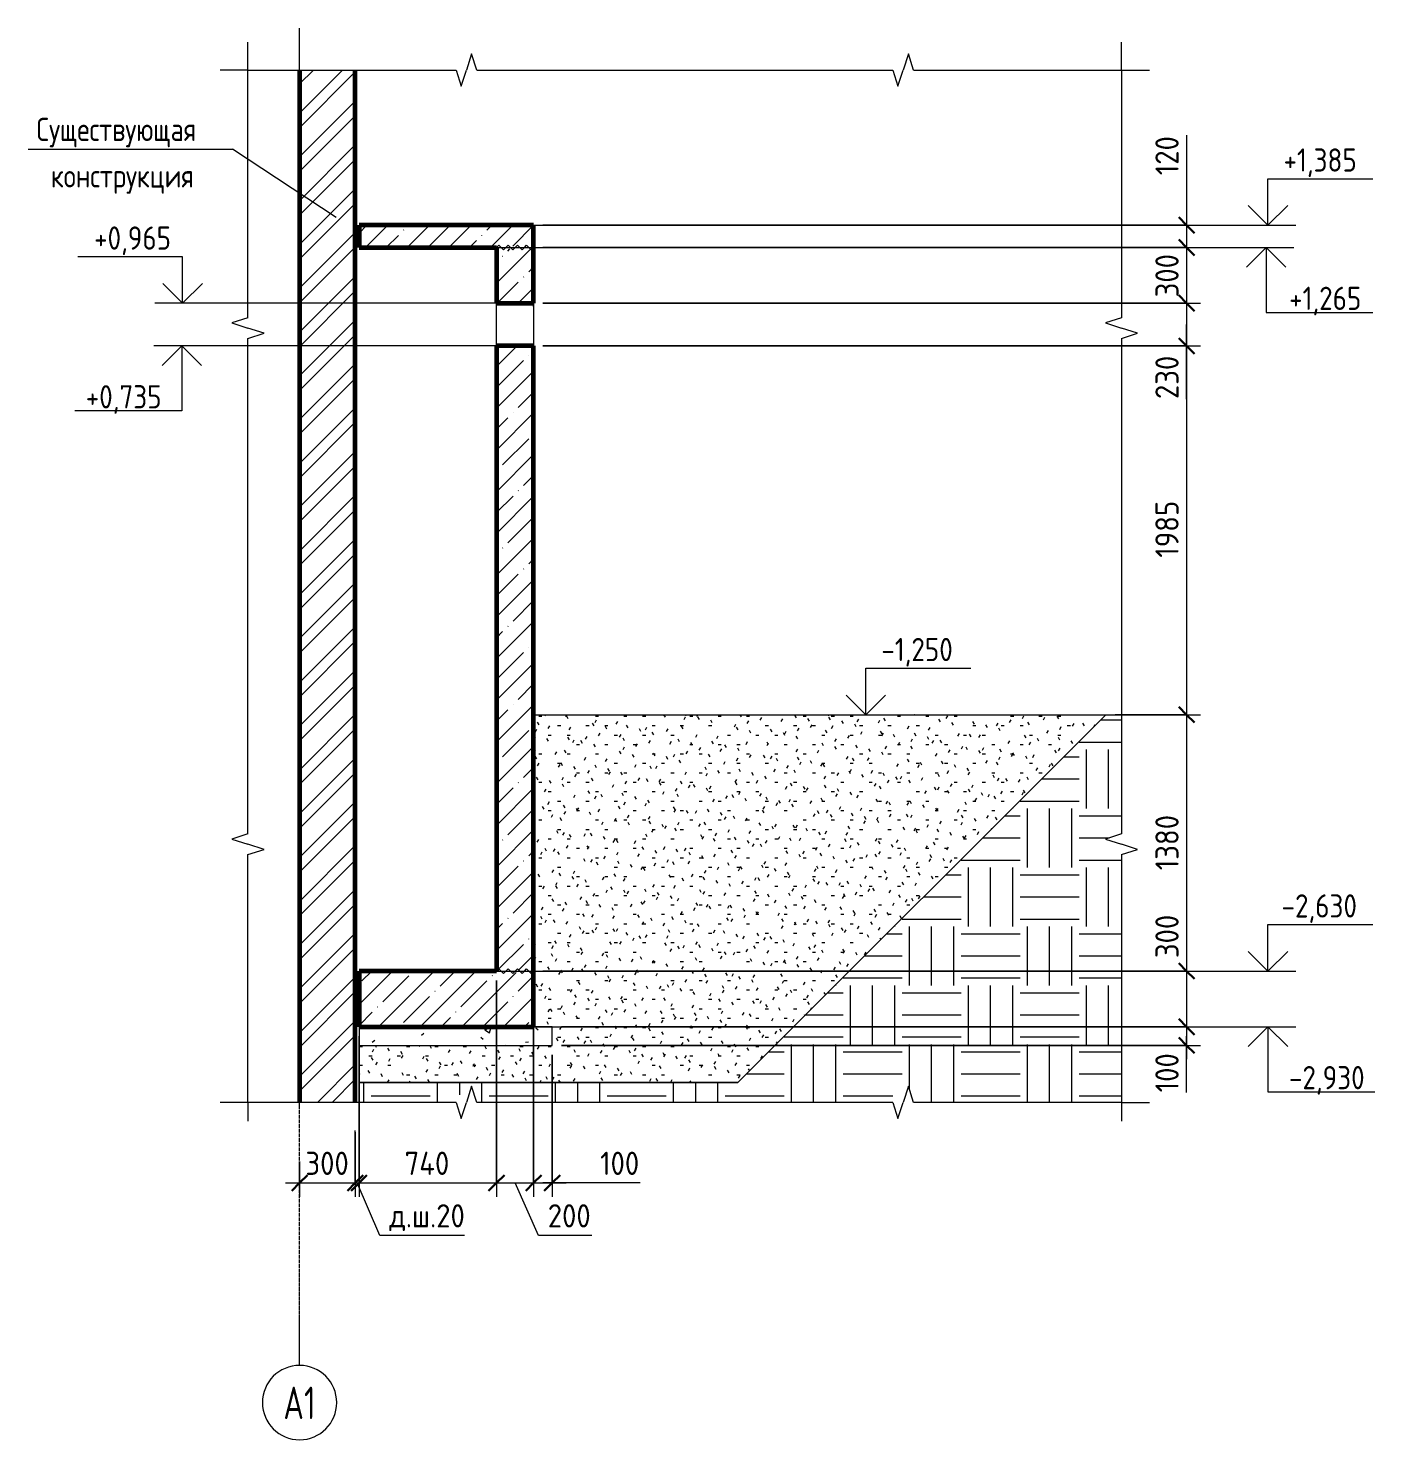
# Model space of a CAD drawing. Header units: millimetres. Extents: x 30199 to 69236, y -5153 to 33423.
# Drawn here: x 45434 to 52683, y -5153 to 2445 of the extents above; entities that cross this region are included whole.
import ezdxf

# ---------------------------------------------------------------- set-up
doc = ezdxf.new("R2010")
doc.units = ezdxf.units.MM
doc.linetypes.add('02 Штрихпунктирная _20 мм_', pattern=[25, 20, -2.5, 0, -2.5])
for name, color, linetype, lineweight in [('AA_Dim', 7, 'Continuous', 9), ('AA_Dim-50', 7, 'Continuous', 9), ('AA_Linii', 7, 'Continuous', 9), ('AA_Oformlenie', 7, 'Continuous', 9), ('AA_Vinoska', 7, 'Continuous', 9), ('AA_Visotnaya otmetka', 7, 'Continuous', 9), ('AF_Okno', 7, 'Continuous', 20), ('AF_Perekritie', 7, 'Continuous', 60), ('AF_Perekritie_Опалубка', 253, 'Continuous', 20), ('AF_Pokritie', 7, 'Continuous', 9), ('AF_Stena', 7, 'Continuous', 60), ('AF_Stena_Опалубка', 253, 'Continuous', 20), ('KR_Fundament', 7, 'Continuous', 20), ('Оси', 7, 'Continuous', 9)]:
    doc.layers.add(name, color=color, linetype=linetype, lineweight=lineweight)
doc.styles.add('GOST Common_1', font='GOST Common.ttf', dxfattribs={"width": 0.85, "height": 125})
doc.styles.add('ISOCPEUR_5', font='isocpeur.ttf', dxfattribs={"width": 0.7, "height": 175})
doc.styles.add('ISOCPEUR_6', font='isocpeur.ttf', dxfattribs={"width": 0.85, "height": 125})
doc.styles.add('ISOCPEUR_7', font='isocpeur.ttf', dxfattribs={"width": 0.9, "height": 125})
doc.dimstyles.new('00_Точн_3_знака__прозр__2', dxfattribs={"dimscale": 304.8, "dimtxt": 124.497647, "dimasz": 0.278871, "dimexe": 0.246063, "dimexo": 0.164042, "dimgap": 0.016404, "dimtad": 1, "dimdec": 3, "dimrnd": 0.001, "dimdsep": 46, "dimtxsty": 'ISOCPEUR_7', "dimblk1": 'OBLIQUE', "dimblk2": 'OBLIQUE', "dimsah": 1, "dimcen": 0.09, "dimdle": 0.246063, "dimazin": 0, "dimtfac": 1, "dimtdec": 4, "dimtix": 1, "dimtmove": 1, "dimatfit": 3, "dimfxl": 1, "dimtvp": 1, "dimtolj": 1, "dimtzin": 0, "dimlwd": 18, "dimlwe": 18, "dimarcsym": 2})
doc.dimstyles.new('00_Точн_3_знака__прозр__3', dxfattribs={"dimscale": 304.8, "dimtxt": 124.497647, "dimasz": 0.278871, "dimexe": 0.246063, "dimexo": 0.164042, "dimgap": 0.016404, "dimtad": 1, "dimdec": 3, "dimrnd": 0.001, "dimdsep": 46, "dimtxsty": 'ISOCPEUR_7', "dimblk1": 'OBLIQUE', "dimblk2": 'OBLIQUE', "dimsah": 1, "dimcen": 0.09, "dimdle": 0.246063, "dimazin": 0, "dimtfac": 1, "dimtdec": 4, "dimtix": 1, "dimtmove": 0, "dimatfit": 3, "dimfxl": 1, "dimtvp": 1, "dimtolj": 1, "dimtzin": 0, "dimlwd": 18, "dimlwe": 18, "dimarcsym": 2})
pattern_1 = [(45, (49503.14, 825), (-112.253, 112.253), []), (45, (49615.39, 825), (-112.253, 112.253), [198.438, -39.688, 1.676, -38.011])]

# ---------------------------------------------------------------- blocks, each defined once
blk = doc.blocks.new('231_Отверстие прямоугольное в стене _Окно_Стена_ - Отверстие прямоугольное с обрамлением-4175905-2-2 Опалубка')
at = {"layer": 'AF_Okno', "lineweight": 9}
for p, q in [((32205, 919), (32205, 934.6)), ((32205, 735), (32205, 919)), ((32405, 947.2), (32405, 965))]:
    blk.add_line(p, q, dxfattribs=at)
blk = doc.blocks.new('Последовательность узлов - 3мм масшт20 маскировка-904226-2-2 Опалубка')
at = {"layer": 'AA_Oformlenie'}
for p, q in [((32205, 1265), (32217.5, 1277.5)), ((32217.5, 1277.5), (32242.5, 1252.5)), ((32255, 1265), (32242.5, 1252.5)), ((32255, 1265), (32267.5, 1277.5)), ((32267.5, 1277.5), (32292.5, 1252.5)), ((32305, 1265), (32292.5, 1252.5)), ((32305, 1265), (32317.5, 1277.5)), ((32317.5, 1277.5), (32342.5, 1252.5)), ((32355, 1265), (32342.5, 1252.5)), ((32355, 1265), (32367.5, 1277.5)), ((32367.5, 1277.5), (32392.5, 1252.5)), ((32405, 1265), (32392.5, 1252.5))]:
    blk.add_line(p, q, dxfattribs=at)
blk = doc.blocks.new('011_Прямоугольник обрыва _ЭлУзла_ - 011_Прямоугольник обрыва _ЭлУзла_-4161159-2-2 Опалубка')
at = {"layer": 'AA_Oformlenie'}
for p, q in [((30867.3, 887.1), (30867.3, 2220)), ((30867.3, 2220), (31987.8, 2220)), ((32099.2, 2220), (34338.9, 2220)), ((34450.3, 2220), (35569.5, 2220)), ((35569.5, 2220), (35569.5, 887.1)), ((30867.3, -1891.4), (30867.3, 775.8)), ((35569.5, 775.8), (35569.5, -1891.4)), ((30867.3, -3337), (30867.3, -2002.7)), ((35569.5, -2002.7), (35569.5, -3337)), ((31987.8, -3337), (30867.3, -3337)), ((34338.9, -3337), (32099.2, -3337)), ((35569.5, -3337), (34450.3, -3337))]:
    blk.add_line(p, q, dxfattribs=at)
blk = doc.blocks.new('Ось сетки - d_4мм-2765513-2-2 Опалубка')
at = {"layer": 'Оси'}
for start, end in [(0, 180), (0, 180), (180, 360), (180, 360)]:
    blk.add_arc((31145, -4952.8), 200, start, end, dxfattribs=at)
blk = doc.blocks.new('DIMBLOCK34-2-2 Опалубка')
at = {"layer": 'AA_Dim-50', "lineweight": 18}
for p, q in [((51670.1, 1869.6), (51670.1, 1604.2)), ((51670.1, 1604.2), (51670.1, 1325)), ((51670.1, 1460), (51670.1, 1265)), ((48204.8, 1385), (51745.1, 1385)), ((51670.1, 1385), (48204.8, 1385)), ((48204.8, 1265), (51745.1, 1265)), ((51670.1, 1265), (48204.8, 1265))]:
    blk.add_line(p, q, dxfattribs=at)
at = {"layer": 'AA_Dim-50', "lineweight": 30}
for p, q in [((51670.1, 1385), (51627.6, 1427.5)), ((51670.1, 1385), (51712.6, 1342.5)), ((51670.1, 1265), (51627.6, 1307.5)), ((51670.1, 1265), (51712.6, 1222.5))]:
    blk.add_line(p, q, dxfattribs=at)
at = {"layer": 'AA_Dim-50', "color": 0, "lineweight": 18, "insert": (51501.8, 1654.2), "char_height": 125, "width": 258.572, "attachment_point": 1, "rotation": 90, "line_spacing_factor": 1.149209, "style": 'ISOCPEUR_7'}
blk.add_mtext('120', dxfattribs=at)
blk = doc.blocks.new('_Oblique')
at = {"color": 0, "linetype": 'ByBlock', "lineweight": -2}
blk.add_line((-0.5, -0.5), (0.5, 0.5), dxfattribs=at)
blk = doc.blocks.new('DIMBLOCK35-2-2 Опалубка')
at = {"layer": 'AA_Dim-50', "lineweight": 30}
for p, q in [((51670.1, 1265), (51627.6, 1307.5)), ((51670.1, 1265), (51712.6, 1222.5)), ((51670.1, 965), (51627.6, 1007.5)), ((51670.1, 965), (51712.6, 922.5))]:
    blk.add_line(p, q, dxfattribs=at)
at = {"layer": 'AA_Dim-50', "lineweight": 18}
for p, q in [((48204.8, 1265), (51745.1, 1265)), ((51670.1, 1265), (48204.8, 1265)), ((51670.1, 1265), (51670.1, 965)), ((48204.8, 965), (51745.1, 965)), ((51670.1, 965), (48204.8, 965))]:
    blk.add_line(p, q, dxfattribs=at)
at = {"layer": 'AA_Dim-50', "color": 0, "lineweight": 18, "insert": (51501.8, 996.5), "char_height": 125, "width": 284.429, "attachment_point": 1, "rotation": 90, "line_spacing_factor": 1.149209, "style": 'ISOCPEUR_7'}
blk.add_mtext('300', dxfattribs=at)
blk = doc.blocks.new('DIMBLOCK36-2-2 Опалубка')
at = {"layer": 'AA_Dim-50', "lineweight": 30}
for p, q in [((51670.1, 965), (51627.6, 1007.5)), ((51670.1, 965), (51712.6, 922.5)), ((51670.1, 735), (51627.6, 777.5)), ((51670.1, 735), (51712.6, 692.5))]:
    blk.add_line(p, q, dxfattribs=at)
at = {"layer": 'AA_Dim-50', "lineweight": 18}
for p, q in [((48204.8, 965), (51745.1, 965)), ((51670.1, 965), (48204.8, 965)), ((51670.1, 965), (51670.1, 735)), ((51670.1, 736.3), (51670.1, 850)), ((48204.8, 735), (51745.1, 735)), ((51670.1, 735), (48204.8, 735)), ((51670.1, 449.2), (51670.1, 736.3))]:
    blk.add_line(p, q, dxfattribs=at)
at = {"layer": 'AA_Dim-50', "color": 0, "lineweight": 18, "insert": (51501.8, 449.2), "char_height": 125, "width": 284.429, "attachment_point": 1, "rotation": 90, "line_spacing_factor": 1.149209, "style": 'ISOCPEUR_7'}
blk.add_mtext('230', dxfattribs=at)
blk = doc.blocks.new('DIMBLOCK37-2-2 Опалубка')
at = {"layer": 'AA_Dim-50', "lineweight": 30}
for p, q in [((51670.1, 735), (51627.6, 777.5)), ((51670.1, 735), (51712.6, 692.5)), ((51670.1, -1250), (51627.6, -1207.5)), ((51670.1, -1250), (51712.6, -1292.5))]:
    blk.add_line(p, q, dxfattribs=at)
at = {"layer": 'AA_Dim-50', "lineweight": 18}
for p, q in [((48204.8, 735), (51745.1, 735)), ((51670.1, 735), (48204.8, 735)), ((51670.1, 735), (51670.1, -1250)), ((51284.8, -1250), (51745.1, -1250)), ((51670.1, -1250), (51284.8, -1250))]:
    blk.add_line(p, q, dxfattribs=at)
at = {"layer": 'AA_Dim-50', "color": 0, "lineweight": 18, "insert": (51501.8, -404.7), "char_height": 125, "width": 353.382, "attachment_point": 1, "rotation": 90, "line_spacing_factor": 1.149209, "style": 'ISOCPEUR_7'}
blk.add_mtext('1985', dxfattribs=at)
blk = doc.blocks.new('DIMBLOCK38-2-2 Опалубка')
at = {"layer": 'AA_Dim-50', "lineweight": 30}
for p, q in [((51670.1, -1250), (51627.6, -1207.5)), ((51670.1, -1250), (51712.6, -1292.5)), ((51670.1, -2630), (51627.6, -2587.5)), ((51670.1, -2630), (51712.6, -2672.5))]:
    blk.add_line(p, q, dxfattribs=at)
at = {"layer": 'AA_Dim-50', "lineweight": 18}
for p, q in [((51284.8, -1250), (51745.1, -1250)), ((51670.1, -1250), (51284.8, -1250)), ((51670.1, -1250), (51670.1, -2630)), ((48204.8, -2630), (51745.1, -2630)), ((51670.1, -2630), (48204.8, -2630))]:
    blk.add_line(p, q, dxfattribs=at)
at = {"layer": 'AA_Dim-50', "color": 0, "lineweight": 18, "insert": (51501.8, -2087.2), "char_height": 125, "width": 353.382, "attachment_point": 1, "rotation": 90, "line_spacing_factor": 1.149209, "style": 'ISOCPEUR_7'}
blk.add_mtext('1380', dxfattribs=at)
blk = doc.blocks.new('DIMBLOCK39-2-2 Опалубка')
at = {"layer": 'AA_Dim-50', "lineweight": 18}
for p, q in [((51670.1, -2323.2), (51670.1, -2610.2)), ((48204.8, -2630), (51745.1, -2630)), ((51670.1, -2630), (48204.8, -2630)), ((51670.1, -2610.2), (51670.1, -2780)), ((51670.1, -2630), (51670.1, -2930)), ((48304.8, -2930), (51745.1, -2930)), ((51670.1, -2930), (48304.8, -2930))]:
    blk.add_line(p, q, dxfattribs=at)
at = {"layer": 'AA_Dim-50', "lineweight": 30}
for p, q in [((51670.1, -2630), (51627.6, -2587.5)), ((51670.1, -2630), (51712.6, -2672.5)), ((51670.1, -2930), (51627.6, -2887.5)), ((51670.1, -2930), (51712.6, -2972.5))]:
    blk.add_line(p, q, dxfattribs=at)
at = {"layer": 'AA_Dim-50', "color": 0, "lineweight": 18, "insert": (51501.8, -2560.2), "char_height": 125, "width": 284.429, "attachment_point": 1, "rotation": 90, "line_spacing_factor": 1.149209, "style": 'ISOCPEUR_7'}
blk.add_mtext('300', dxfattribs=at)
blk = doc.blocks.new('DIMBLOCK40-2-2 Опалубка')
at = {"layer": 'AA_Dim-50', "lineweight": 18}
for p, q in [((48304.8, -2930), (51745.1, -2930)), ((51670.1, -2930), (48304.8, -2930)), ((51670.1, -2930), (51670.1, -3105)), ((48304.8, -3030), (51745.1, -3030)), ((51670.1, -3030), (48304.8, -3030)), ((51670.1, -3017.2), (51670.1, -2980)), ((51670.1, -3282.7), (51670.1, -3017.2))]:
    blk.add_line(p, q, dxfattribs=at)
at = {"layer": 'AA_Dim-50', "lineweight": 30}
for p, q in [((51670.1, -2930), (51627.6, -2887.5)), ((51670.1, -2930), (51712.6, -2972.5)), ((51670.1, -3030), (51627.6, -2987.5)), ((51670.1, -3030), (51712.6, -3072.5))]:
    blk.add_line(p, q, dxfattribs=at)
at = {"layer": 'AA_Dim-50', "color": 0, "lineweight": 18, "insert": (51501.8, -3282.7), "char_height": 125, "width": 258.572, "attachment_point": 1, "rotation": 90, "line_spacing_factor": 1.149209, "style": 'ISOCPEUR_7'}
blk.add_mtext('100', dxfattribs=at)
blk = doc.blocks.new('010_Текст с выноской - Текст 2 строки-4027658-2-2 Опалубка')
at = {"layer": 'AA_Vinoska'}
blk.add_line((29684.3, 1794), (30784.3, 1794), dxfattribs=at)
blk = doc.blocks.new('DIMBLOCK41-2-2 Опалубка')
at = {"layer": 'AA_Dim-50', "lineweight": 18}
for p, q in [((47194.8, -3770.6), (47194.8, -3487.6)), ((47194.8, -3497.5), (47194.8, -3845.6)), ((46894.8, -3654.8), (46894.8, -3845.6)), ((46894.8, -3770.6), (46894.8, -3654.8)), ((46819.8, -3770.6), (47194.8, -3770.6))]:
    blk.add_line(p, q, dxfattribs=at)
at = {"layer": 'AA_Dim-50', "lineweight": 30}
for p, q in [((46894.8, -3770.6), (46852.3, -3813.1)), ((46894.8, -3770.6), (46937.3, -3728.1)), ((47194.8, -3770.6), (47152.3, -3813.1)), ((47194.8, -3770.6), (47237.3, -3728.1))]:
    blk.add_line(p, q, dxfattribs=at)
at = {"layer": 'AA_Dim-50', "color": 0, "lineweight": 18, "insert": (46926.2, -3602.3), "char_height": 125, "width": 284.429, "attachment_point": 1, "line_spacing_factor": 1.149209, "style": 'ISOCPEUR_7'}
blk.add_mtext('300', dxfattribs=at)
blk = doc.blocks.new('DIMBLOCK42-2-2 Опалубка')
at = {"layer": 'AA_Dim-50', "lineweight": 18}
for p, q in [((47214.8, -2980), (47214.8, -3845.6)), ((47214.8, -3770.6), (47214.8, -2980)), ((47194.8, -3770.6), (47194.8, -3487.6)), ((47194.8, -3497.5), (47194.8, -3845.6)), ((47194.8, -3770.6), (47214.8, -3770.6)), ((47327.3, -4053.2), (47204.8, -3770.6)), ((47781.9, -4053.2), (47327.3, -4053.2))]:
    blk.add_line(p, q, dxfattribs=at)
at = {"layer": 'AA_Dim-50', "lineweight": 30}
for p, q in [((47194.8, -3770.6), (47152.3, -3813.1)), ((47214.8, -3770.6), (47172.3, -3813.1)), ((47194.8, -3770.6), (47237.3, -3728.1)), ((47214.8, -3770.6), (47257.3, -3728.1))]:
    blk.add_line(p, q, dxfattribs=at)
at = {"layer": 'AA_Dim-50', "color": 0, "lineweight": 18, "insert": (47377.3, -3884.9), "char_height": 125, "width": 485.541, "attachment_point": 1, "line_spacing_factor": 1.149209, "style": 'ISOCPEUR_7'}
blk.add_mtext('д.ш.20', dxfattribs=at)
blk = doc.blocks.new('DIMBLOCK43-2-2 Опалубка')
at = {"layer": 'AA_Dim-50', "lineweight": 18}
for p, q in [((47954.8, -2680), (47954.8, -3845.6)), ((47954.8, -3770.6), (47954.8, -2680)), ((47214.8, -2980), (47214.8, -3845.6)), ((47214.8, -3770.6), (47214.8, -2980)), ((47214.8, -3770.6), (47954.8, -3770.6))]:
    blk.add_line(p, q, dxfattribs=at)
at = {"layer": 'AA_Dim-50', "lineweight": 30}
for p, q in [((47214.8, -3770.6), (47172.3, -3813.1)), ((47214.8, -3770.6), (47257.3, -3728.1)), ((47954.8, -3770.6), (47912.3, -3813.1)), ((47954.8, -3770.6), (47997.3, -3728.1))]:
    blk.add_line(p, q, dxfattribs=at)
at = {"layer": 'AA_Dim-50', "color": 0, "lineweight": 18, "insert": (47460.3, -3602.3), "char_height": 125, "width": 298.794, "attachment_point": 1, "line_spacing_factor": 1.149209, "style": 'ISOCPEUR_7'}
blk.add_mtext('740', dxfattribs=at)
blk = doc.blocks.new('DIMBLOCK44-2-2 Опалубка')
at = {"layer": 'AA_Dim-50', "lineweight": 18}
for p, q in [((47954.8, -2680), (47954.8, -3845.6)), ((47954.8, -3770.6), (47954.8, -2680)), ((48154.8, -2680), (48154.8, -3845.6)), ((48154.8, -3770.6), (48154.8, -2680)), ((47954.8, -3770.6), (48154.8, -3770.6)), ((48180.9, -4053.2), (48054.8, -3770.6)), ((48468, -4053.2), (48180.9, -4053.2))]:
    blk.add_line(p, q, dxfattribs=at)
at = {"layer": 'AA_Dim-50', "lineweight": 30}
for p, q in [((47954.8, -3770.6), (47912.3, -3813.1)), ((47954.8, -3770.6), (47997.3, -3728.1)), ((48154.8, -3770.6), (48112.3, -3813.1)), ((48154.8, -3770.6), (48197.3, -3728.1))]:
    blk.add_line(p, q, dxfattribs=at)
at = {"layer": 'AA_Dim-50', "color": 0, "lineweight": 18, "insert": (48230.9, -3884.9), "char_height": 125, "width": 284.429, "attachment_point": 1, "line_spacing_factor": 1.149209, "style": 'ISOCPEUR_7'}
blk.add_mtext('200', dxfattribs=at)
blk = doc.blocks.new('DIMBLOCK45-2-2 Опалубка')
at = {"layer": 'AA_Dim-50', "lineweight": 18}
for p, q in [((48154.8, -2680), (48154.8, -3845.6)), ((48154.8, -3770.6), (48154.8, -2680)), ((48254.8, -3080), (48254.8, -3845.6)), ((48254.8, -3770.6), (48254.8, -3080)), ((48154.8, -3770.6), (48329.8, -3770.6)), ((48462.6, -3770.6), (48204.8, -3770.6)), ((48728, -3770.6), (48462.6, -3770.6))]:
    blk.add_line(p, q, dxfattribs=at)
at = {"layer": 'AA_Dim-50', "lineweight": 30}
for p, q in [((48154.8, -3770.6), (48112.3, -3813.1)), ((48154.8, -3770.6), (48197.3, -3728.1)), ((48254.8, -3770.6), (48212.3, -3813.1)), ((48254.8, -3770.6), (48297.3, -3728.1))]:
    blk.add_line(p, q, dxfattribs=at)
at = {"layer": 'AA_Dim-50', "color": 0, "lineweight": 18, "insert": (48512.6, -3602.3), "char_height": 125, "width": 258.572, "attachment_point": 1, "line_spacing_factor": 1.149209, "style": 'ISOCPEUR_7'}
blk.add_mtext('100', dxfattribs=at)
blk = doc.blocks.new('Высотные отметки - Стрелка вниз высокая-400290-2-2 Опалубка')
at = {"layer": 'AA_Vinoska'}
for p, q in [((36208, -2930), (36508, -2930)), ((36358, -2930), (36251.9, -3036.1)), ((36358, -2930), (36358, -3280)), ((36358, -2930), (36464.1, -3036.1)), ((36358, -3280), (36933, -3280))]:
    blk.add_line(p, q, dxfattribs=at)
blk = doc.blocks.new('Высотные отметки - Стрелка вверх-400292-2-2 Опалубка')
at = {"layer": 'AA_Vinoska'}
for p, q in [((36358, -2380), (36923, -2380)), ((36358, -2630), (36358, -2380)), ((36358, -2630), (36251.9, -2523.9)), ((36358, -2630), (36464.1, -2523.9)), ((36208, -2630), (36508, -2630))]:
    blk.add_line(p, q, dxfattribs=at)

msp = doc.modelspace()

# ---------------------------------------------------------------- hatches: boundary and pattern name
at = {"layer": 'AA_Oformlenie'}
h = msp.add_hatch(dxfattribs=at)
h.set_pattern_fill('FP_10', color=250, style=0, pattern_type=2)
h.set_pattern_definition([(0, (49503.135, 825), (203.2, 50.8), [16.764, -135.636, 16.764, -135.636, -812.8]), (0, (49503.135, 825), (203.2, 50.8), [-304.8, 16.764, -288.036, 16.764, -135.636, -355.6]), (0, (49503.135, 825), (203.2, 50.8), [-762, 16.764, -84.836, 16.764, -237.236]), (120, (49579.335, 850.4), (-145.5941, 150.57636), [16.764, -135.636, 16.764, -135.636, -812.8]), (120, (49579.335, 850.4), (-145.5941, 150.57636), [-304.8, 16.764, -288.036, 16.764, -135.636, -355.6]), (120, (49579.335, 850.4), (-145.5941, 150.57636), [-762, 16.764, -84.836, 16.764, -237.236]), (240, (49604.735, 952), (-57.6059, -201.37636), [16.764, -135.636, 16.764, -135.636, -812.8]), (240, (49604.735, 952), (-57.6059, -201.37636), [-304.8, 16.764, -288.036, 16.764, -135.636, -355.6]), (240, (49604.735, 952), (-57.6059, -201.37636), [-762, 16.764, -84.836, 16.764, -237.236])])
h.paths.add_polyline_path([(47554.7565, -3230), (49254.7565, -3230), (51234.7565, -1250), (48154.7452, -1250), (48154.7452, -2930), (48254.7452, -2930), (48254.7452, -3030), (47214.7452, -3030), (47214.7565, -3230)])
h = msp.add_hatch(dxfattribs=at)
h.set_pattern_fill('FP_11', color=250, style=0, pattern_type=2)
h.set_pattern_definition([(0, (49503.14, 825), (317.5, 317.5), [317.5, -317.5]), (0, (49503.14, 944.06), (317.5, 317.5), [317.5, -317.5]), (0, (49503.14, 1063.12), (317.5, 317.5), [317.5, -317.5]), (90, (49542.82, 1102.8), (-317.5, 317.5), [317.5, -317.5]), (90, (49661.9, 1102.8), (-317.5, 317.5), [317.5, -317.5]), (90, (49780.95, 1102.8), (-317.5, 317.5), [317.5, -317.5])])
h.paths.add_polyline_path([(48937.2169, -3336.9508), (50088.7011, -3336.9508), (50088.7011, -3296.7953), (50143.7011, -3296.7953), (50143.7011, -3336.9508), (50171.8554, -3250.3006), (50200.0097, -3336.9508), (51319.2507, -3336.9508), (51319.2507, -2002.7131), (51279.0953, -2002.7131), (51279.0953, -1947.7131), (51319.2507, -1947.7131), (51232.6006, -1919.5588), (51319.2507, -1891.4044), (51319.2507, -1250), (51234.7565, -1250), (49254.7565, -3230), (47214.7565, -3230), (47214.7565, -3336.9508), (47737.6017, -3336.9508), (47737.6017, -3296.7953), (47792.6017, -3296.7953), (47792.6017, -3336.9508), (47820.7561, -3250.3006), (47848.9104, -3336.9508)])
at = {"layer": 'AF_Perekritie', "lineweight": 9}
h = msp.add_hatch(dxfattribs=at)
h.set_pattern_fill('FP_7', color=256, style=0, pattern_type=2)
h.set_pattern_definition(pattern_1)
h.paths.add_polyline_path([(48154.7562, 1265), (48154.7452, 1385), (47214.7562, 1385), (47214.7562, 1265), (47954.7452, 1265), (47954.7452, 1273), (48154.7452, 1273), (48154.7452, 1265)])
h = msp.add_hatch(dxfattribs=at)
h.set_pattern_fill('FP_7', color=256, style=0, pattern_type=2)
h.set_pattern_definition(pattern_1)
h.paths.add_polyline_path([(48154.7562, -2930), (48154.7452, -2638), (47954.7452, -2638), (47954.7452, -2630), (47214.7562, -2630), (47214.7562, -2930), (48154.7452, -2930)])
at = {"layer": 'AF_Pokritie'}
h = msp.add_hatch(dxfattribs=at)
h.set_pattern_fill('FP_9', color=256, style=0, pattern_type=2)
h.set_pattern_definition([(50, (49503.14, 825), (364.368, -31.878), [38.1, -419.1]), (355, (49503.14, 825), (-70.486, 382.113), [30.48, -335.28]), (100.451, (49533.5, 822.34), (293.885, 350.233), [32.38, -356.18]), (46.184, (49503.14, 926.6), (542.16, -84.086), [57.15, -628.65]), (96.636, (49548.3, 919.6), (474.805, 494.855), [48.57, -534.27]), (351.184, (49503.14, 926.6), (474.81, 494.85), [45.72, -502.92]), (21, (49553.94, 901.2), (303.228, -204.53), [38.1, -419.1]), (326, (49553.94, 901.2), (123.604, 368.376), [30.48, -335.28]), (71.451, (49579.2, 884.16), (426.834, 163.843), [32.38, -356.18]), (37.5, (49503.14, 825), (6.1766, 169.11), [16.764, -314.452, 16.764, -323.596, -336.55]), (37.5, (49503.14, 825), (6.1766, 169.11), [-671.576, 16.764, -319.786]), (7.5, (49503.14, 825), (133.639, 200.3615), [16.764, -177.292, 16.764, -306.832, -128.27]), (7.5, (49503.14, 825), (133.639, 200.3615), [-517.652, 16.764, -111.506]), (327.5, (49389.85, 825), (271.182, -11.4584), [16.764, -110.236, 16.764, -379.476, -525.78]), (327.5, (49389.85, 825), (271.182, -11.4584), [-523.24, 16.764, -509.016]), (317.5, (49339.05, 825), (296.259, 50.853), [16.764, -148.336, 16.764, -246.38, -373.38]), (317.5, (49339.05, 825), (296.259, 50.853), [-428.244, 16.764, -356.616])])
h.paths.add_polyline_path([(48254.7452, -3030), (48254.7562, -3029.9979), (48254.7452, -2930), (47214.7562, -2930), (47214.7562, -3030), (48154.7452, -3030)])
at = {"layer": 'AF_Stena', "lineweight": 9}
h = msp.add_hatch(dxfattribs=at)
h.set_pattern_fill('FP_8', color=256, style=0, pattern_type=2)
h.set_pattern_definition([(45, (49503.14, 825), (-117.8655, 117.8655), []), (45, (49581.71, 825), (-117.866, 117.866), [])])
h.paths.add_polyline_path([(47194.7562, -3336.9508), (47194.7562, 2220), (46894.7562, 2220), (46894.7562, -3336.9508)])
h = msp.add_hatch(dxfattribs=at)
h.set_pattern_fill('FP_7', color=256, style=0, pattern_type=2)
h.set_pattern_definition(pattern_1)
h.paths.add_polyline_path([(48154.7452, -2630), (48154.7562, -2630), (48154.7562, 734.9996), (47954.7562, 734.9996), (47955.2317, -2622), (48154.7452, -2622)])
h.paths.add_polyline_path([(48154.7452, 964.9996), (48154.7562, 964.9996), (48154.7452, 1257), (47954.7562, 1257), (47954.7562, 964.9996), (48104.7452, 964.9996)])

# ---------------------------------------------------------------- linework, layer by layer
at = {"layer": 'AA_Linii'}
for p, q in [((48154.7452, -2930), (48154.7452, -1250)), ((48154.7452, -1250), (51234.7565, -1250)), ((51234.7565, -1250), (49254.7565, -3230)), ((49254.7565, -3230), (51234.7565, -1250)), ((51234.7565, -1250), (51319.2507, -1250)), ((48254.7452, -2930), (48154.7452, -2930)), ((48254.7452, -3030), (48254.7452, -2930)), ((47214.7452, -3230), (47214.7452, -3030)), ((47214.7452, -3030), (48254.7452, -3030)), ((49254.7565, -3230), (47214.7452, -3230)), ((47214.7565, -3336.9508), (47214.7565, -3230)), ((47214.7565, -3230), (47554.7565, -3230)), ((47554.7565, -3230), (49254.7565, -3230))]:
    msp.add_line(p, q, dxfattribs=at)
at = {"layer": 'AA_Vinoska'}
for p, q in [((46617.0521, 2220), (46617.0521, 2370)), ((51319.2507, 2220), (51319.2507, 2370)), ((47820.7561, 2306.6501), (47792.6017, 2220)), ((47848.9104, 2220), (47820.7561, 2306.6501)), ((50171.8554, 2306.6501), (50143.7011, 2220)), ((50200.0097, 2220), (50171.8554, 2306.6501)), ((46617.0521, 2220), (46467.0521, 2220)), ((47737.6017, 2220), (47765.1017, 2133.3975)), ((47765.1017, 2133.3975), (47792.6017, 2220)), ((50088.7011, 2220), (50116.2011, 2133.3975)), ((50116.2011, 2133.3975), (50143.7011, 2220)), ((51319.2507, 2220), (51469.2507, 2220)), ((47091.5646, 1426.8015), (46534.0907, 1794.0381)), ((46617.0521, 887.071), (46530.4019, 858.9166)), ((46530.4019, 858.9166), (46617.0521, 830.7623)), ((51319.2507, 887.071), (51232.6006, 858.9166)), ((51232.6006, 858.9166), (51319.2507, 830.7623)), ((46703.6546, 803.2623), (46617.0521, 830.7623)), ((46617.0521, 775.7623), (46703.6546, 803.2623)), ((51405.8533, 803.2623), (51319.2507, 830.7623)), ((51319.2507, 775.7623), (51405.8533, 803.2623)), ((46617.0521, -1891.4044), (46530.4019, -1919.5588)), ((51319.2507, -1891.4044), (51232.6006, -1919.5588)), ((46530.4019, -1919.5588), (46617.0521, -1947.7131)), ((46703.6546, -1975.2131), (46617.0521, -1947.7131)), ((46617.0521, -2002.7131), (46703.6546, -1975.2131)), ((51232.6006, -1919.5588), (51319.2507, -1947.7131)), ((51405.8533, -1975.2131), (51319.2507, -1947.7131)), ((51319.2507, -2002.7131), (51405.8533, -1975.2131)), ((47820.7561, -3250.3006), (47792.6017, -3336.9508)), ((47848.9104, -3336.9508), (47820.7561, -3250.3006)), ((50171.8554, -3250.3006), (50143.7011, -3336.9508)), ((50200.0097, -3336.9508), (50171.8554, -3250.3006)), ((46617.0521, -3336.9508), (46467.0521, -3336.9508)), ((46617.0521, -3336.9508), (46617.0521, -3438.0682)), ((47737.6017, -3336.9508), (47765.1017, -3423.5533)), ((47765.1017, -3423.5533), (47792.6017, -3336.9508)), ((50088.7011, -3336.9508), (50116.2011, -3423.5533)), ((50116.2011, -3423.5533), (50143.7011, -3336.9508)), ((51319.2507, -3336.9508), (51469.2507, -3336.9508)), ((51319.2507, -3336.9508), (51319.2507, -3438.0682))]:
    msp.add_line(p, q, dxfattribs=at)
at = {"layer": 'AA_Visotnaya otmetka'}
for p, q in [((47792.9302, 1385), (52107.7511, 1385)), ((47792.9302, 1385), (47792.9302, 1385)), ((47585.2046, 1265), (52097.7397, 1265)), ((47585.2046, 1265), (47585.2046, 1265)), ((48055.471, 964.9996), (46265.4246, 964.9996)), ((48055.471, 964.9996), (48055.471, 964.9996)), ((48090.8674, 734.9996), (46260.368, 734.9996)), ((48090.8674, 734.9996), (48090.8674, 734.9996)), ((49751.1724, -1250), (49942.6185, -1250)), ((49751.1724, -1250), (49751.1724, -1250)), ((47490.5438, -2630), (52107.7511, -2630)), ((47490.5438, -2630), (47490.5438, -2630)), ((47606.8463, -2930), (52107.7511, -2930)), ((47606.8463, -2930), (47606.8463, -2930))]:
    msp.add_line(p, q, dxfattribs=at)
at = {"layer": 'AF_Perekritie_Опалубка', "lineweight": 60}
for p, q in [((48154.7562, 1385), (47214.7562, 1385)), ((47214.7562, 1385), (47214.7562, 1265)), ((48154.7562, 1265), (48154.7562, 1385)), ((47214.7562, 1265), (47954.7452, 1265))]:
    msp.add_line(p, q, dxfattribs=at)
at = {"layer": 'AF_Pokritie', "lineweight": 20}
for p, q in [((48254.7452, -2930), (47214.7562, -2930)), ((47214.7562, -2930), (47214.7562, -3030)), ((48254.7562, -3030), (48254.7562, -2930)), ((47214.7562, -3030), (48254.7452, -3030))]:
    msp.add_line(p, q, dxfattribs=at)
at = {"layer": 'AF_Stena_Опалубка', "lineweight": 60}
for p, q in [((46894.7562, 2220), (46894.7562, -3336.9508)), ((47194.7562, -3336.9508), (47194.7562, 2220)), ((47954.7562, 1265), (47954.7562, 964.9996)), ((48154.7562, 964.9996), (48154.7562, 1265)), ((47954.7562, 964.9996), (48154.7562, 964.9996)), ((48154.7562, 734.9996), (47954.7562, 734.9996)), ((47954.7562, 734.9996), (47954.7562, -2630)), ((48154.7562, -2630), (48154.7562, 734.9996))]:
    msp.add_line(p, q, dxfattribs=at)
at = {"layer": 'AF_Stena_Опалубка'}
for p, q in [((47954.7562, 734.9996), (47954.7562, 964.9996)), ((48154.7562, 964.9996), (48154.7562, 734.9996))]:
    msp.add_line(p, q, dxfattribs=at)
at = {"layer": 'KR_Fundament', "lineweight": 60}
for p, q in [((47954.7452, -2630), (47214.7562, -2630)), ((47214.7562, -2630), (47214.7562, -2930)), ((48154.7562, -2930), (48154.7562, -2630)), ((47214.7562, -2930), (48154.7562, -2930))]:
    msp.add_line(p, q, dxfattribs=at)
at = {"layer": 'Оси'}
for p, q in [((46894.7565, 2195.2175), (46894.7565, 2445.2175)), ((46894.7565, -4752.849), (46894.7565, -4502.849))]:
    msp.add_line(p, q, dxfattribs=at)
at = {"layer": 'Оси', "linetype": '02 Штрихпунктирная _20 мм_'}
msp.add_line((46894.7565, -4502.849), (46894.7565, 2195.2175), dxfattribs=at)

# ---------------------------------------------------------------- block references
at = {"layer": 'AA_Oformlenie'}
for name, p in [('011_Прямоугольник обрыва _ЭлУзла_ - 011_Прямоугольник обрыва _ЭлУзла_-4161159-2-2 Опалубка', (15749.7565, 0)), ('Последовательность узлов - 3мм масшт20 маскировка-904226-2-2 Опалубка', (15749.7565, 0)), ('Последовательность узлов - 3мм масшт20 маскировка-904226-2-2 Опалубка', (15749.7565, -3895))]:
    msp.add_blockref(name, p, dxfattribs=at)
at = {"layer": 'AA_Vinoska'}
for name in ['010_Текст с выноской - Текст 2 строки-4027658-2-2 Опалубка', 'Высотные отметки - Стрелка вверх-400292-2-2 Опалубка', 'Высотные отметки - Стрелка вниз высокая-400290-2-2 Опалубка']:
    msp.add_blockref(name, (15749.7565, 0), dxfattribs=at)
at = {"layer": 'AA_Visotnaya otmetka'}
for name, p in [('Высотные отметки - Стрелка вверх-400292-2-2 Опалубка', (15749.7565, 4015)), ('Высотные отметки - Стрелка вниз высокая-400290-2-2 Опалубка', (15739.7451, 4195)), ('Высотные отметки - Стрелка вверх-400292-2-2 Опалубка', (13584.6239, 1380))]:
    msp.add_blockref(name, p, dxfattribs=at)
at = {"layer": 'AA_Visotnaya otmetka', "extrusion": (0, 0, -1)}
for name, p in [('Высотные отметки - Стрелка вверх-400292-2-2 Опалубка', (-82623.4192, 3594.9996)), ('Высотные отметки - Стрелка вниз высокая-400290-2-2 Опалубка', (-82618.3626, 3664.9996))]:
    msp.add_blockref(name, p, dxfattribs=at)
at = {"layer": 'AF_Okno', "lineweight": 9}
msp.add_blockref('231_Отверстие прямоугольное в стене _Окно_Стена_ - Отверстие прямоугольное с обрамлением-4175905-2-2 Опалубка', (15749.7565, 0), dxfattribs=at)
at = {"layer": 'Оси'}
msp.add_blockref('Ось сетки - d_4мм-2765513-2-2 Опалубка', (15749.7565, 0), dxfattribs=at)

# ---------------------------------------------------------------- texts
at = {"layer": 'AA_Vinoska', "char_height": 125, "attachment_point": 1, "style": 'GOST Common_1'}
for s, insert, width in [('Существующая', (45478.5673, 1963.1534), 1219.767531), ('конструкция', (45555.9173, 1713.1534), 1032.373078)]:
    msp.add_mtext(s, dxfattribs=dict(at, insert=insert, width=width))
at = {"layer": 'AA_Visotnaya otmetka', "char_height": 125, "attachment_point": 1, "line_spacing_factor": 1.149209, "style": 'ISOCPEUR_6'}
for s, insert, width in [('+1,385', (52191.6597, 1798.307), 458.61918), ('+0,965', (45788.7517, 1378.3066), 484.01503), ('+1,265', (52221.6483, 1053.8884), 458.61918), ('+0,735', (45743.6951, 523.888), 484.01503), ('-1,250', (50026.5271, -836.693), 458.61918), ('-2,630', (52181.0781, -2216.693), 484.01503), ('-2,930', (52221.0781, -3141.1116), 484.01503)]:
    msp.add_mtext(s, dxfattribs=dict(at, insert=insert, width=width))
at = {"layer": 'Оси', "char_height": 175, "attachment_point": 1, "style": 'ISOCPEUR_5'}
for s, insert, width in [('\\fISOCPEUR|b0|i0|c204|p34|;\\W.7;А', (46807.8911, -4866.676), 134.6835), ('\\fISOCPEUR|b0|i0|c204|p34|;\\W.7;1', (46919.0161, -4866.676), 75.759469)]:
    msp.add_mtext(s, dxfattribs=dict(at, insert=insert, width=width))

# ---------------------------------------------------------------- dimensions: what is measured, and where the dimension line sits
at = {"layer": 'AA_Dim', "lineweight": 18}
for base, p1, p2, override, picture, middle in [((51670.065, 1265), (48154.7562, 1385), (48154.7562, 1265), {"dimpost": '<>', "dimfxl": 120}, 'DIMBLOCK34-2-2 Опалубка', (51585.0913, 1783.4362)), ((51670.065, 734.9996), (48154.7562, 964.9996), (48154.7562, 734.9996), {"dimpost": '<>', "dimfxl": 230}, 'DIMBLOCK36-2-2 Опалубка', (51585.0913, 591.4542)), ((51670.065, -2930), (48154.7562, -2630), (48254.7562, -2930), {"dimpost": '<>', "dimfxl": 316.227766}, 'DIMBLOCK39-2-2 Опалубка', (51585.0913, -2418.0259)), ((51670.065, -3030), (48254.7562, -2930), (48254.7562, -3030), {"dimpost": '<>', "dimfxl": 100}, 'DIMBLOCK40-2-2 Опалубка', (51585.0913, -3153.3918))]:
    dim = msp.add_linear_dim(base=base, p1=p1, p2=p2, angle=90, dimstyle='00_Точн_3_знака__прозр__2', override=override, dxfattribs=at)
    dim.commit()
    dim.dimension.update_dxf_attribs({"geometry": picture, "text_midpoint": middle, "dimtype": 160, "text_rotation": 90})
for base, p1, p2, override, picture, middle in [((51670.065, 964.9996), (48154.7562, 1265), (48154.7562, 964.9996), {"dimpost": '<>', "dimfxl": 300.00039}, 'DIMBLOCK35-2-2 Опалубка', (51602.565, 1114.9998)), ((51670.065, -1250), (48154.7562, 734.9996), (51234.7565, -1250), {"dimpost": '<>', "dimfxl": 3664.235917}, 'DIMBLOCK37-2-2 Опалубка', (51602.565, -257.5002)), ((51670.065, -2630), (51234.7565, -1250), (48154.7562, -2630), {"dimpost": '<>', "dimfxl": 3375.026134}, 'DIMBLOCK38-2-2 Опалубка', (51602.565, -1940))]:
    dim = msp.add_linear_dim(base=base, p1=p1, p2=p2, angle=90, dimstyle='00_Точн_3_знака__прозр__3', override=override, dxfattribs=at)
    dim.commit()
    dim.dimension.update_dxf_attribs({"geometry": picture, "text_midpoint": middle})
for base, p1, p2, override, picture, middle in [((47954.7562, -3770.6423), (47214.7562, -2930), (47954.7562, -2630), {"dimpost": '<>', "dimfxl": 798.498591}, 'DIMBLOCK43-2-2 Опалубка', (47584.7562, -3703.1423)), ((47194.7562, -3770.6423), (46894.7565, -3604.8), (47194.7562, -3447.5119), {"dimpost": '<>', "dimfxl": 338.732071}, 'DIMBLOCK41-2-2 Опалубка', (47044.7564, -3703.1423))]:
    dim = msp.add_linear_dim(base=base, p1=p1, p2=p2, dimstyle='00_Точн_3_знака__прозр__3', override=override, dxfattribs=at)
    dim.commit()
    dim.dimension.update_dxf_attribs({"geometry": picture, "text_midpoint": middle})
for base, p1, p2, override, picture, middle in [((48154.7562, -3770.6423), (47954.7562, -2630), (48154.7562, -2630), {"dimpost": '<>', "dimfxl": 200}, 'DIMBLOCK44-2-2 Опалубка', (48373.1624, -3968.2046)), ((48254.7562, -3770.6423), (48154.7562, -2630), (48254.7562, -3030), {"dimpost": '<>', "dimfxl": 412.310563}, 'DIMBLOCK45-2-2 Опалубка', (48641.8466, -3685.6686)), ((47214.7562, -3770.6423), (47194.7562, -3447.5119), (47214.7562, -2930), {"dimpost": 'д.ш.<>', "dimfxl": 517.8982}, 'DIMBLOCK42-2-2 Опалубка', (47620.0775, -3968.2046))]:
    dim = msp.add_linear_dim(base=base, p1=p1, p2=p2, dimstyle='00_Точн_3_знака__прозр__2', override=override, dxfattribs=at)
    dim.commit()
    dim.dimension.update_dxf_attribs({"geometry": picture, "text_midpoint": middle, "dimtype": 160})

doc.saveas('drawing.dxf')
